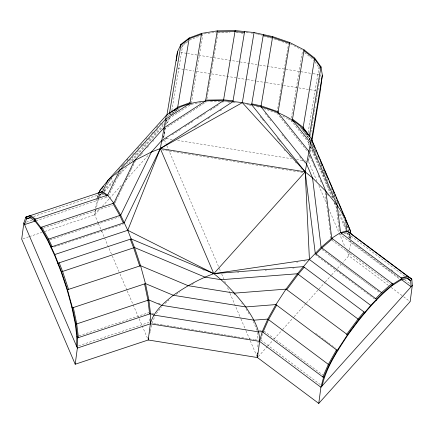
<?xml version="1.0" encoding="UTF-8"?>
<svg xmlns="http://www.w3.org/2000/svg" width="434" height="434" viewBox="0 0 434 434"><rect width="100%" height="100%" fill="white"/><g stroke="black" fill="none" stroke-linecap="round" stroke-linejoin="round"><path stroke-width="0.33" stroke-dasharray="2.17 1.63" d="M149.725 318.887L149.676 322.18L77.941 346.006M257.861 346.918L258.062 341.596M165.283 128.128L163.613 138.148L164.887 128.285M98.171 222.978L94.715 214.89L95.491 209.069M95.578 208.423L96.869 198.718M163.613 138.148L164.991 127.797M165.425 124.563L165.772 121.976L167.66 122.279L170.047 117.142M316.988 181.309L308.498 161.453L309.361 154.981M309.789 151.748L310.657 145.281M349.267 252.534L348.833 255.767L342.952 262.32M349.614 249.946L350.732 241.537M165.728 125.459L166.732 119.448M168.332 118.27L167.66 122.279L165.484 123.685M177.132 109.498L171.251 114.001L171.104 114.858L169.906 114.522M171.804 110.681L182.812 44.745L187.624 41.062M191.313 103.422L202.879 34.161M206.899 98.99L217.846 33.402M277.114 112.325L279.333 99.044M279.442 98.382L279.887 95.724M280.001 95.057L280.44 92.404M280.554 91.737L280.999 89.084M281.107 88.417L284.764 66.505M284.878 65.838L285.322 63.18M285.431 62.518L285.876 59.859M285.984 59.198L286.429 56.539M286.543 55.877L288.534 43.921M291.312 118.14L302.509 51.066M308.097 132.609L319.109 66.668M309.1 142.97L308.764 144.978L308.238 141.826M309.654 139.634L309.876 138.3M310.326 135.625L310.771 132.956M310.88 132.289L311.33 129.62M311.438 128.947L311.775 126.945M311.883 126.278L312.334 123.609M312.442 122.941L315.117 106.916M315.789 102.907L316.12 100.905M316.234 100.238L316.679 97.563M316.793 96.896L317.238 94.227M317.346 93.56L317.791 90.89M317.905 90.218L319.467 80.87M319.576 80.203L320.471 74.86L321.73 75.066M308.498 161.453L309.502 155.443M310.06 152.101L310.95 146.763M44.756 231.485L94.715 214.89L98.654 198.126L100.542 193.238M149.73 333.54L150.186 331.603M150.338 330.958L151.699 325.158M260.975 339.421L262.678 333.095M97.265 197.541L98.654 193.423M98.426 197.806L97.569 200.351L98.111 199.239M98.643 197.166L100.042 193.499M97.357 197.465L98.811 193.694M152.155 323.221L155.22 315.274M181.222 48.169L182.812 44.745M166.043 121.39L166.857 119.627M168.49 116.111L169.038 114.939M103.959 191.611L109.563 180.088L107.871 182.199M108.337 196.26L120.657 170.942M114.967 202.868L115.851 201.045M116.149 200.437L118.509 195.582M118.807 194.974L121.167 190.119M121.466 189.512L125.6 181.011M125.898 180.403L128.258 175.548M128.556 174.94L130.916 170.079M131.214 169.472L135.348 160.976M350.504 233.313L349.327 234.805L349.565 237.865M101.957 189.566L103.227 187.987M156.305 313.608L161.377 307.294M121.433 166.352L122.334 165.349M126.837 160.336L127.737 159.332M118.601 170.019L119.958 168.511M121.77 166.493L122.67 165.49M123.126 164.985L124.482 163.472M127.195 160.45L128.095 159.446M132.62 154.412L133.52 153.403M137.589 148.873L138.945 147.359M140.757 145.347L141.658 144.338M146.177 139.303L147.083 138.3M151.602 133.26L152.508 132.256M156.576 127.721L157.933 126.213M159.739 124.2L160.645 123.191M107.833 183.023L112.357 177.983M126.826 163.797L127.726 162.793M129.533 160.781L133.146 156.755M134.952 154.743L138.565 150.717M142.629 146.193L146.242 142.168M148.499 139.65L151.661 136.13M153.918 133.618L157.531 129.592M161.6 125.063L163.857 122.551M97.769 197.714L101.822 193.201M104.073 190.694L114.435 179.155M118.938 174.137L123.44 169.124M128.844 163.103L163.971 123.978M99.554 197.123L102.717 193.597M104.523 191.589L112.65 182.535M117.619 177.001L126.647 166.938M132.066 160.906L163.227 126.196M139.84 155.969L140.741 154.971M141.186 154.471L142.987 152.47M147.473 147.468L148.374 146.464M152.866 141.462L153.761 140.464M94.715 214.89L100.118 208.868M102.37 206.362L109.124 198.837M109.574 198.338L121.732 184.792M126.234 179.779L149.204 154.195M258.355 356.547L267.404 346.473M267.859 345.969L272.384 340.929M274.19 338.911L282.333 329.84M282.784 329.335L293.644 317.243M294.095 316.739L305.856 303.637M306.312 303.133L324.86 282.474M325.31 281.97L331.191 275.422M331.647 274.917L335.715 270.382M337.527 268.364L341.146 264.333M110.551 179.242L112.037 177.967M115.504 175L116.99 173.73M165.045 303.491L169.005 300.095M187.483 41.914L182.671 45.603L180.869 45.098M189.62 40.281L190.689 39.461L201.468 35.485M171.642 114.451L179.123 108.717L167.204 116.415M176.117 294.35L179.991 291.832M165.777 120.674L191.172 104.274L201.116 102.684M164.209 129.093L206.421 101.833M162.045 141.462L167.714 137.8M172.249 134.871L181.889 128.648M184.721 126.815L193.792 120.961M197.193 118.764L206.264 112.905M210.235 110.344L218.172 105.218M222.707 102.288L223.841 101.556M194.492 127.406L198.457 124.84M208.098 118.618L210.365 117.153M220 110.93L222.832 109.102M191.785 284.579L193.542 283.69M189.267 104.974L191.172 104.274M102.478 193.629L98.61 194.915L98.176 193.727M33.516 216.539L102.18 193.727L105.495 196.016M26.42 222.121L32.187 220.206M35.924 220.825L108.044 196.868M43.243 228.219L112.547 205.195M22.98 238.716L28.747 236.801M29.387 236.59L42.196 232.336M49.926 239.899L119.236 216.875M54.011 247.054L123.316 224.031M78.988 335.829L148.938 312.594M341.607 234.349L340.359 234.675L399.633 279.013M344.102 233.698L346.598 233.042M302.981 50.946L303.925 50.707M204.202 33.95L217.467 31.823M296.623 262.179L297.963 261.984M303.979 261.111L305.314 260.915M237.474 272.422L238.825 272.319M265.098 270.263L266.443 270.154M292.722 268.103L294.068 267.995M259.087 330.898L261.528 330.703M217.96 32.734L230.015 32.545M210.441 101.768L220.488 101.61M308.639 136.84L307.402 136.781L301.321 128.377L297.691 125.556M246.056 32.534L248.687 32.805M251.313 33.082L252.626 33.217M236.031 32.528L238.006 32.734M241.288 33.076L243.262 33.277M227.779 101.963L229.754 102.169M233.036 102.511L235.667 102.782M180.707 52.378L186.723 53.349M187.39 53.458L198.094 55.178M198.761 55.286L258.946 64.964M259.613 65.073L312.442 73.574M313.115 73.677L319.131 74.648M177.989 68.463L194.014 71.04M196.683 71.469L246.762 79.525M247.429 79.634L256.109 81.028M256.776 81.136L265.456 82.531M266.123 82.639L282.811 85.324M283.483 85.433L298.169 87.793M298.836 87.901L317.531 90.907M166.282 138.576L172.293 139.542M177.631 140.399L291.805 158.768M296.476 159.517L302.487 160.482M305.156 160.916L307.163 161.236M161.925 149.849L303.295 172.591M153.484 323.439L156.153 323.867M156.82 323.97L159.484 324.399M160.151 324.507L162.815 324.936M163.482 325.044L166.151 325.473M166.813 325.581L169.482 326.01M170.15 326.118L172.813 326.547M173.481 326.65L176.144 327.079M176.812 327.187L179.475 327.616M180.143 327.724L200.134 330.941M200.801 331.05L203.47 331.478M204.137 331.581L206.801 332.01M207.468 332.119L210.132 332.547M210.799 332.656L213.463 333.084M214.13 333.193L216.799 333.621M217.461 333.73L220.13 334.158M220.797 334.261L223.461 334.69M224.128 334.798L226.792 335.227M227.459 335.336L230.123 335.764M230.79 335.873L233.459 336.301M234.121 336.41L254.118 339.621M254.785 339.73L257.449 340.158M255.235 33.635L257.178 34.058M257.829 34.205L259.765 34.628M260.416 34.769L262.358 35.192M263.509 36.331L266.747 37.042M267.393 37.183L269.335 37.606M269.981 37.747L271.923 38.17M246.767 104.458L248.709 104.882M249.355 105.023L251.297 105.446M256.478 106.58L259.065 107.149M169.45 113.502L171.251 114.001M274.478 39.06L287.899 43.704M263.552 108.538L276.333 112.959M202.401 269.519L204.268 270.301M158.112 303.106L159.967 303.881M152.079 313.245L153.772 313.956M290.427 43.959L301.489 49.617M282.794 116.16L287.454 118.536M288.035 118.835L292.5 121.531M346.348 232.814L350.075 235.369M106.048 196.396L107.155 197.161M404.499 276.078L349.327 234.805L349.175 233.573M391.142 269.628L392.77 270.843M404.705 279.773L410.13 283.831M349.799 240.924L387.779 269.335M388.321 269.736L389.949 270.957M390.491 271.364L398.629 277.451M331.782 240.148L389.824 283.565M388.441 285.393L348.833 255.767L346.446 250.185M391.153 287.422L403.088 296.351M403.631 296.758L410.141 301.63M321.995 249.496L330.133 255.583M330.675 255.984L332.303 257.205M332.845 257.612L334.473 258.827M335.015 259.234L336.643 260.449M337.185 260.856L338.813 262.071M339.355 262.478L340.983 263.698M341.525 264.1L343.153 265.32M343.695 265.727L345.323 266.943M345.865 267.349L347.493 268.565M348.035 268.971L349.663 270.187M350.205 270.594L351.833 271.809M352.375 272.216L354.003 273.436M354.545 273.838L356.173 275.058M356.71 275.465L358.338 276.68M358.88 277.087L360.508 278.303M361.05 278.709L362.678 279.925M363.22 280.331L364.848 281.552M365.39 281.954L367.018 283.174M367.56 283.581L369.188 284.796M369.73 285.203L371.358 286.418M371.9 286.825L373.528 288.04M374.07 288.447L378.953 292.098M315.013 254.427L375.432 299.623M315.686 333.388L323.769 339.437M324.306 339.838L325.923 341.048M326.466 341.45L328.082 342.659M328.619 343.061L335.623 348.301M264.111 331.12L322.842 375.057M260.801 340.055L320.482 384.698M304.587 52.677L312.887 59.116L314.406 61.221M284.015 149.632L284.926 150.636M289.467 155.654L290.373 156.658M295.37 162.175L296.281 163.179M300.822 168.197L301.728 169.2M327.193 194.079L329.292 196.662M334.326 202.862L336.008 204.929L339.366 232.125M234.132 293.802L234.973 294.838M241.689 303.1L242.525 304.136M301.321 128.377L310.115 139.406M310.641 140.849L307.402 136.781L307.543 135.929L302.986 129.62M290.943 120.326L310.093 144.343M276.973 113.182L307.69 151.705M265 113.252L270.908 120.663M281.883 134.431L286.95 140.784M299.612 156.663L304.673 163.016M260.15 116.551L261.832 118.666M262.255 119.193L264.783 122.366M277.429 138.224L278.693 139.813M279.116 140.339L281.644 143.513M314.786 61.742L318.963 67.525M341.596 213.886L342.99 216.127M246.018 308.959L249.512 314.558M312.279 143.551L313.071 145.406M313.337 146.025L316.25 152.833M321.014 163.971L322.337 167.063M323.395 169.542L324.453 172.016M324.719 172.634L326.042 175.727M332.921 191.817L335.303 197.389M336.627 200.481L337.95 203.573M311.048 141.359L315.046 150.707M315.312 151.33L317.178 155.692M317.444 156.316L318.778 159.435M319.847 161.925L328.109 181.249M331.044 188.106L338.243 204.94M343.039 216.159L344.374 219.273M347.309 226.13L348.638 229.25L348.865 231.1M312.247 149.003L313.576 152.106M313.842 152.725L314.634 154.585M315.963 157.688L317.292 160.792M321.534 170.719L322.863 173.822M323.129 174.441L323.921 176.307M325.25 179.405L326.58 182.508M326.845 183.132L328.169 186.235M328.435 186.853L329.764 189.956M332.417 196.163L333.214 198.023M338.52 210.43L345.686 227.188M348.073 232.77L350.992 239.595M311.151 146.817L333.1 198.132M310.37 146.99L331.663 196.781M334.326 203.003L336.985 209.226M339.117 214.206L345.507 229.141M347.102 232.874L349.229 237.854M310.109 156.452L311.422 159.528M311.683 160.141L313.527 164.443M313.787 165.061L315.106 168.132M318.258 175.51L319.05 177.354M320.363 180.43L321.149 182.275M318.849 185.649L326.542 203.644M328.668 208.608L345.122 247.082M164.41 140.014L166.542 144.999M166.813 145.623L219.061 267.8M219.327 268.418L220.662 271.538M221.731 274.033L225.463 282.756M227.595 287.742L229.727 292.733M229.993 293.351L240.658 318.285M240.924 318.909L245.72 330.133M245.991 330.751L249.989 340.104M250.255 340.728L257.183 356.932M98.442 223.602L101.366 230.449M101.632 231.072L112.015 255.344M112.281 255.968L118.938 271.527M120.001 274.017L126.923 290.194M127.189 290.818L148.216 339.985M347.428 226.239L348.638 229.25L348.822 231.224M253.38 321.404L257.253 331.039M98.854 192.832L99.5 194.622M319.212 67.297L319.527 69.19M309.469 138.164L309.795 140.101M344.119 218.476L345.605 230.481M325.261 192.832L325.674 196.173M325.755 196.841L326.005 198.843M326.335 201.517L326.58 203.519M326.911 206.193L327.323 209.53M327.404 210.197L327.654 212.204M327.985 214.873L328.397 218.215M328.478 218.882L328.728 220.884M329.053 223.559L329.471 226.895M329.552 227.562L330.046 231.572M330.128 232.239L330.54 235.581M330.621 236.248L330.871 238.25M350.58 235.174L350.932 238.966L350.65 235.201M349.066 233.861L349.5 238.478M257.378 332.357L258.116 340.267"/><path stroke-width="0.65" d="M51.196 247.988L51.207 246.984L124.222 222.729L160.309 148.553L166.368 115.265C187.71 98.382 216.783 99.261 242.346 102.657C267.816 107.616 296.162 115.672 311.254 138.571L345.388 218.373L350.113 230.123L350.504 233.313L411.812 279.176L412.3 285.458L410.141 301.63L318.757 403.419L257.454 357.556L148.216 339.985L75.201 364.24L21.7 239.145L23.859 222.973L25.839 217.087L30.396 215.568L35.507 219.094M76.661 346.435L76.818 336.551L75.185 323.194L71.876 307.267L67.118 289.858L61.237 272.151L54.635 255.36L47.751 240.62L41.067 228.94L35.035 221.118L30.06 217.684M148.672 338.048L148.216 339.985L150.376 323.813L150.533 313.668L148.857 299.948L145.461 283.597L140.578 265.716L134.535 247.537L127.753 230.297L120.69 215.161L113.827 203.172L107.627 195.137L102.522 191.611L25.839 217.087L26.485 218.872L24.554 224.606L35.442 220.987M257.53 355.56L257.454 357.556L259.608 341.384L262.239 331.636L267.8 319.082L275.916 304.581L286.033 289.12L297.469 273.751L309.431 259.521L321.117 247.402L331.728 238.223L340.533 232.602L346.94 230.931L351.252 233.872M257.579 354.231L257.633 352.902M75.201 364.24L77.36 348.068L77.518 337.918L75.842 324.203L72.445 307.847L67.563 289.972L61.525 271.793L54.744 254.552L47.675 239.416L40.812 227.427L34.617 219.392L29.507 215.866M176.269 60.917L176.437 59.621M176.611 58.33L177.473 51.858L181.016 44.241L189.246 37.937L201.615 33.375L217.277 30.868L235.157 30.581L254.053 32.545L272.661 36.613L289.717 42.521L304.066 49.856L314.721 58.118L320.959 66.755L322.359 75.169L320.205 91.341L311.84 141.419M318.757 403.419L320.916 387.247L323.542 377.493L329.102 364.94L337.223 350.439L347.341 334.977L358.772 319.608L370.739 305.379L382.425 293.265L393.03 284.08L401.841 278.465L408.242 276.789L411.812 279.176L410.635 280.668L411.106 286.782L401.884 279.887M166.884 115.298L177.473 51.858M181.016 44.241L169.45 113.502L177.685 107.193L190.054 102.636M189.246 37.937L177.539 108.05L173.936 110.811M201.615 33.375L189.908 103.487L165.49 119.258L119.768 170.182L108.077 180.197L100.265 189.929L98.854 192.832M217.277 30.868L205.57 100.981L163.878 127.9L134.551 160.569L119.768 170.182L107.627 195.137L34.617 219.392L35.035 221.118M205.711 100.124L223.597 99.842L235.157 30.581M244.608 31.563L232.901 101.675L160.309 148.553L151.412 152.014L134.551 160.569L113.827 203.172L40.812 227.427L41.067 228.94M54.744 254.552L127.753 230.297L160.309 148.553L242.346 102.657L254.053 32.545M263.357 34.579L251.649 104.692L305.194 171.859L312.54 177.929L325.939 191.356L337.142 205.152L345.388 218.373L346.94 230.931L408.242 276.789M272.661 36.613L260.953 106.726L306.54 163.911L312.54 177.929L321.117 247.402M289.717 42.521L278.01 112.634L308.764 151.206L325.939 191.356L331.728 238.223L393.03 284.08L392.341 285.447C374.987 299.487 360.844 316.983 347.846 335.015C337.44 350.884 326.319 367.121 322.109 385.918M304.066 49.856L292.359 119.968L310.375 142.564L337.142 205.152L340.533 232.602L401.841 278.465L400.918 279.973L392.341 285.447M314.721 58.118L303.013 128.236L307.695 134.708M309.258 136.867L320.959 66.755M311.547 139.938L322.359 75.169M311.254 138.571L305.194 171.859L309.431 259.521L370.739 305.379M376.321 300.29L376.582 299.324L315.274 253.461L305.194 171.859L242.346 102.657M57.934 263.753L58.134 263.172L131.144 238.917L213.816 273.648C225.951 283.196 236.356 294.729 245.758 306.941C252.545 317.325 259.89 328.478 259.608 341.384L320.916 387.247L412.3 285.458M99.294 192.441L100.265 189.929L103.417 186.419M23.859 222.973L77.36 348.068L150.376 323.813C153.506 311.411 163.802 303.013 173.269 295.277C185.904 286.559 199.336 278.856 213.816 273.648L309.431 259.521M262.982 332.194L268.543 319.641L276.664 305.14M322.798 376.934L328.359 364.381L336.475 349.88M286.782 289.679L298.212 274.31L304.196 267.192M346.592 334.419L358.028 319.05L364.012 311.938M166.368 115.265L108.077 180.197L102.522 191.611L97.959 193.13M316.023 254.02L321.865 247.96L332.471 238.781M375.692 298.657L381.535 292.597L392.141 283.418M324.67 376.419L323.542 377.493L262.239 331.636L258.729 331.912L153.766 315.024L150.533 313.668L77.518 337.918L76.818 336.551M180.869 45.098L189.105 38.794L201.474 34.232M223.456 100.699L161.654 140.605L151.412 152.014L120.69 215.161L47.675 239.416M337.988 350.07L337.223 350.439L275.916 304.581L245.758 306.941L173.269 295.277L145.461 283.597L72.445 307.847L71.876 307.267M30.353 217.586L26.485 218.872L29.941 217.727M61.525 271.793L133.645 247.836L139.688 266.015M75.842 324.203L148.857 299.948L161.578 305.292L254.004 320.162L267.8 319.082L329.102 364.94M341.281 233.161L347.683 231.49M401.092 277.906L407.499 276.23L411.063 278.617M400.918 279.973L407.157 278.346L410.635 280.668L407.727 278.498M217.103 31.883L234.989 31.601L244.434 32.583M347.846 335.015L286.033 289.12L234.555 293.145L188.052 285.664L140.578 265.716L67.118 289.858M223.597 99.842L233.042 100.824M150.376 323.813L259.608 341.384M263.21 35.436L272.514 37.47L289.576 43.373M251.791 103.84L261.094 105.874L278.156 111.777M134.535 247.537L204.919 277.109L221.156 279.718L297.469 273.751L358.772 319.608M127.753 230.297L213.816 273.648L303.453 266.633L364.755 312.496L364.804 313.12M407.401 278.449L409.886 280.109M101.632 191.909L106.737 195.436M321.865 247.96L382.425 293.265M303.925 50.707L314.579 58.975L320.818 67.606M292.5 119.111L303.16 127.379L309.399 136.01M112.932 203.465L119.8 215.459L123.332 223.027M41.702 227.128L48.565 239.118L52.102 246.686M311.352 139.498L315.068 148.184M315.865 150.05L316.397 151.287M316.929 152.529L317.721 154.395M318.252 155.632L319.05 157.499M319.581 158.736L322.5 165.566M323.032 166.808L323.829 168.669M324.361 169.911L328.609 179.844M329.14 181.087L334.18 192.875M334.712 194.117L335.509 195.984M336.041 197.22L336.838 199.087M337.37 200.324L338.167 202.19M338.694 203.432L341.618 210.257M342.149 211.499L342.941 213.36M343.473 214.602L350.113 230.123L350.406 233.28M130.254 239.215L133.645 247.836M59.192 262.82L62.583 271.44L68.621 289.619M26.729 216.788L27.375 218.579M144.571 283.89L147.967 300.247L149.643 313.961M73.335 307.554L76.731 323.905L78.408 337.625M305.194 171.859L213.816 273.648L160.309 148.553L305.194 171.859"/></g></svg>
